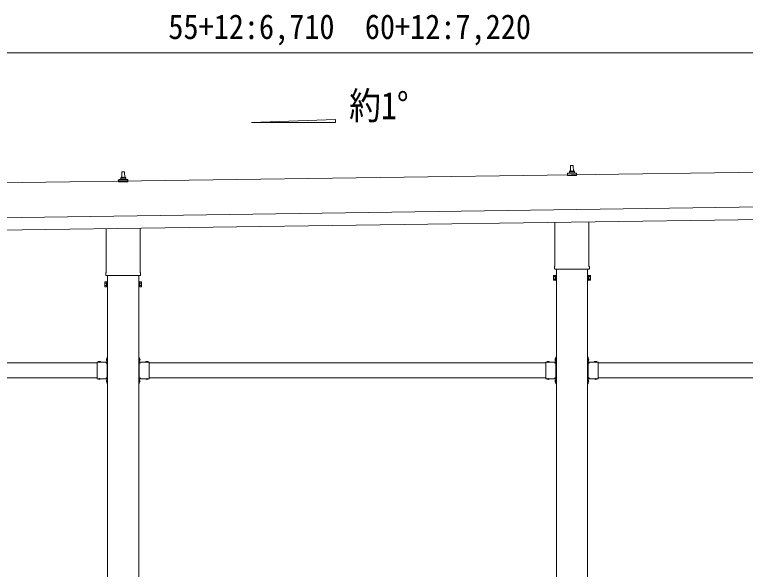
# Model space of a CAD drawing. Units: millimetres, scale not verified. Extents: x -88263 to 14131, y -29850 to 9646.
# Drawn here: x 4340 to 7271, y -3433 to -1208 of the extents above; entities that cross this region are included whole.
import ezdxf
from ezdxf.enums import TextEntityAlignment as Align

# ---------------------------------------------------------------- set-up
doc = ezdxf.new("R2010")
doc.units = ezdxf.units.MM
doc.header["$LTSCALE"] = 50
doc.linetypes.add('USER8', pattern=[4, 3, -1])
for name, color, linetype, lineweight in [('0-2_建具', 4, 'Continuous', 9), ('0-4_設備', 7, 'Continuous', 9), ('0-6_手摺', 5, 'Continuous', 5)]:
    doc.layers.add(name, color=color, linetype=linetype, lineweight=lineweight)
doc.styles.add('ＭＳ ゴシック', font='')
doc.styles.get('ＭＳ ゴシック').set_extended_font_data('MS Gothic')

msp = doc.modelspace()

# ---------------------------------------------------------------- linework, layer by layer
at = {"layer": '0-2_建具'}
for p, q in [((6569.03, -1837.28), (6569.76, -1813.76)), ((6570.76, -1812.78), (6579.31, -1812.78)), ((6580.31, -1813.76), (6581.03, -1837.28)), ((7717.26, -1833.81), (2352.58, -1910.45)), ((4769.03, -1862.99), (4769.76, -1839.47)), ((4770.76, -1838.49), (4779.31, -1838.49)), ((4780.31, -1839.47), (4781.03, -1862.99)), ((6556.78, -1852.78), (6556.78, -1845.07)), ((6557.17, -1844.28), (6592.9, -1844.28)), ((6557.55, -1844.09), (6564.27, -1842.46)), ((6564.65, -1842.28), (6585.42, -1842.28)), ((6565.03, -1841.49), (6565.03, -1837.28)), ((6566.03, -1837.28), (6584.03, -1837.28)), ((6585.03, -1841.49), (6585.03, -1837.28)), ((6592.52, -1844.09), (6585.8, -1842.46)), ((6593.28, -1852.78), (6593.28, -1845.07)), ((4756.78, -1878.49), (4756.78, -1870.78)), ((4757.17, -1869.99), (4792.9, -1869.99)), ((4757.55, -1869.81), (4764.27, -1868.18)), ((4764.65, -1867.99), (4785.42, -1867.99)), ((4765.03, -1867.21), (4765.03, -1862.99)), ((4766.03, -1862.99), (4784.03, -1862.99)), ((4785.03, -1867.21), (4785.03, -1862.99)), ((4792.52, -1869.81), (4785.8, -1868.18)), ((4793.28, -1878.49), (4793.28, -1870.78)), ((6593.28, -1852.78), (6556.78, -1852.78)), ((4793.28, -1878.49), (4756.78, -1878.49)), ((2354.58, -2050.43), (7719.26, -1973.79)), ((2355.29, -2100.43), (7719.98, -2023.79)), ((6506.73, -2216.77), (6506.73, -2041.12)), ((6643.33, -2039.17), (6643.33, -2216.77)), ((4706.73, -2242.48), (4706.73, -2066.84)), ((4843.33, -2064.88), (4843.33, -2242.48)), ((6505.03, -2225.54), (6505.03, -2220.04)), ((6645.03, -2220.04), (6645.03, -2225.54)), ((4705.03, -2251.26), (4705.03, -2245.76)), ((4842.97, -2254.76), (4707.1, -2254.76)), ((4712.53, -2254.76), (4712.53, -5132.97)), ((4837.53, -5132.97), (4837.53, -2254.76)), ((4845.03, -2245.76), (4845.03, -2251.26)), ((6501.03, -2255.04), (6501.79, -2253.73)), ((6501.03, -2255.04), (6501.03, -2272.04)), ((6508.03, -2253.73), (6501.79, -2253.73)), ((6642.97, -2229.04), (6507.1, -2229.04)), ((6508.03, -2273.36), (6508.03, -2253.73)), ((6508.03, -2254.34), (6510.53, -2254.34)), ((6508.03, -2272.74), (6508.03, -2254.34)), ((6510.53, -2253.04), (6512.53, -2253.04)), ((6510.53, -2274.04), (6510.53, -2253.04)), ((6512.53, -2229.04), (6512.53, -5132.97)), ((6512.53, -2253.04), (6512.53, -2274.04)), ((6637.53, -5132.97), (6637.53, -2229.04)), ((6637.53, -2253.04), (6637.53, -2274.04)), ((6639.53, -2253.04), (6637.53, -2253.04)), ((6639.53, -2274.04), (6639.53, -2253.04)), ((6642.03, -2254.34), (6639.53, -2254.34)), ((6642.03, -2253.73), (6648.27, -2253.73)), ((6642.03, -2273.36), (6642.03, -2253.73)), ((6642.03, -2272.74), (6642.03, -2254.34)), ((6649.03, -2255.04), (6648.27, -2253.73)), ((6649.03, -2255.04), (6649.03, -2272.04)), ((4701.03, -2280.76), (4701.79, -2279.44)), ((4701.03, -2280.76), (4701.03, -2297.76)), ((4708.03, -2279.44), (4701.79, -2279.44)), ((4708.03, -2284.35), (4701.79, -2284.35)), ((4708.03, -2299.07), (4708.03, -2279.44)), ((4708.03, -2280.06), (4710.53, -2280.06)), ((4708.03, -2298.46), (4708.03, -2280.06)), ((4710.53, -2278.76), (4712.53, -2278.76)), ((4710.53, -2299.76), (4710.53, -2278.76)), ((4712.53, -2278.76), (4712.53, -2299.76)), ((4837.53, -2278.76), (4837.53, -2299.76)), ((4839.53, -2278.76), (4837.53, -2278.76)), ((4839.53, -2299.76), (4839.53, -2278.76)), ((4842.03, -2280.06), (4839.53, -2280.06)), ((4842.03, -2279.44), (4848.27, -2279.44)), ((4842.03, -2299.07), (4842.03, -2279.44)), ((4842.03, -2298.46), (4842.03, -2280.06)), ((4842.03, -2284.35), (4848.27, -2284.35)), ((4849.03, -2280.76), (4848.27, -2279.44)), ((4849.03, -2280.76), (4849.03, -2297.76)), ((6501.03, -2272.04), (6501.79, -2273.36)), ((6508.03, -2258.63), (6501.79, -2258.63)), ((6508.03, -2268.45), (6501.79, -2268.45)), ((6508.03, -2273.36), (6501.79, -2273.36)), ((6510.53, -2272.74), (6508.03, -2272.74)), ((6512.53, -2274.04), (6510.53, -2274.04)), ((6637.53, -2274.04), (6639.53, -2274.04)), ((6639.53, -2272.74), (6642.03, -2272.74)), ((6642.03, -2258.63), (6648.27, -2258.63)), ((6642.03, -2268.45), (6648.27, -2268.45)), ((6642.03, -2273.36), (6648.27, -2273.36)), ((6649.03, -2272.04), (6648.27, -2273.36)), ((4701.03, -2297.76), (4701.79, -2299.07)), ((4708.03, -2294.16), (4701.79, -2294.16)), ((4708.03, -2299.07), (4701.79, -2299.07)), ((4710.53, -2298.46), (4708.03, -2298.46)), ((4712.53, -2299.76), (4710.53, -2299.76)), ((4837.53, -2299.76), (4839.53, -2299.76)), ((4839.53, -2298.46), (4842.03, -2298.46)), ((4842.03, -2294.16), (4848.27, -2294.16)), ((4842.03, -2299.07), (4848.27, -2299.07)), ((4849.03, -2297.76), (4848.27, -2299.07)), ((3079.53, -2604.97), (4670.53, -2604.97)), ((4670.53, -2601.97), (4710.53, -2601.97)), ((4670.53, -2601.97), (4670.53, -2667.97)), ((4673.63, -2601.46), (4685.43, -2601.46)), ((4673.63, -2601.46), (4673.63, -2601.97)), ((4673.63, -2601.97), (4685.43, -2601.97)), ((4685.43, -2601.46), (4685.43, -2601.97)), ((4706.53, -2603.97), (4710.53, -2603.97)), ((4706.53, -2605.97), (4706.53, -2603.97)), ((4706.53, -2604.97), (4712.03, -2604.97)), ((4710.53, -2605.97), (4706.53, -2605.97)), ((4710.02, -2586.07), (4710.02, -2597.87)), ((4710.02, -2586.07), (4710.53, -2586.07)), ((4710.02, -2597.87), (4710.53, -2597.87)), ((4710.53, -2581.97), (4710.53, -2601.97)), ((4710.53, -2581.97), (4712.53, -2581.97)), ((4710.53, -2586.07), (4710.53, -2597.87)), ((4712.53, -2588.97), (4710.53, -2588.97)), ((4712.53, -2594.97), (4710.53, -2594.97)), ((4710.53, -2605.97), (4710.53, -2663.97)), ((4712.03, -2604.97), (4712.03, -2664.97)), ((4712.53, -2581.97), (4712.53, -2601.97)), ((4837.53, -2581.97), (4837.53, -2601.97)), ((4839.53, -2581.97), (4837.53, -2581.97)), ((4837.53, -2588.97), (4839.53, -2588.97)), ((4837.53, -2594.97), (4839.53, -2594.97)), ((4838.03, -2604.97), (4838.03, -2664.97)), ((4843.53, -2604.97), (4838.03, -2604.97)), ((4839.53, -2581.97), (4839.53, -2601.97)), ((4839.53, -2586.07), (4839.53, -2597.87)), ((4840.04, -2586.07), (4839.53, -2586.07)), ((4840.04, -2597.87), (4839.53, -2597.87)), ((4879.53, -2601.97), (4839.53, -2601.97)), ((4843.53, -2603.97), (4839.53, -2603.97)), ((4839.53, -2605.97), (4843.53, -2605.97)), ((4839.53, -2605.97), (4839.53, -2663.97)), ((4840.04, -2586.07), (4840.04, -2597.87)), ((4843.53, -2605.97), (4843.53, -2603.97)), ((4864.63, -2601.46), (4864.63, -2601.97)), ((4876.43, -2601.46), (4864.63, -2601.46)), ((4876.43, -2601.97), (4864.63, -2601.97)), ((4876.43, -2601.46), (4876.43, -2601.97)), ((4879.53, -2601.97), (4879.53, -2667.97)), ((4879.53, -2604.97), (6470.53, -2604.97)), ((6470.53, -2601.97), (6510.53, -2601.97)), ((6470.53, -2601.97), (6470.53, -2667.97)), ((6473.63, -2601.46), (6485.43, -2601.46)), ((6473.63, -2601.46), (6473.63, -2601.97)), ((6473.63, -2601.97), (6485.43, -2601.97)), ((6485.43, -2601.46), (6485.43, -2601.97)), ((6506.53, -2603.97), (6510.53, -2603.97)), ((6506.53, -2605.97), (6506.53, -2603.97)), ((6506.53, -2604.97), (6512.03, -2604.97)), ((6510.53, -2605.97), (6506.53, -2605.97)), ((6510.02, -2586.07), (6510.02, -2597.87)), ((6510.02, -2586.07), (6510.53, -2586.07)), ((6510.02, -2597.87), (6510.53, -2597.87)), ((6510.53, -2581.97), (6510.53, -2601.97)), ((6510.53, -2581.97), (6512.53, -2581.97)), ((6510.53, -2586.07), (6510.53, -2597.87)), ((6512.53, -2588.97), (6510.53, -2588.97)), ((6512.53, -2594.97), (6510.53, -2594.97)), ((6510.53, -2605.97), (6510.53, -2663.97)), ((6512.03, -2604.97), (6512.03, -2664.97)), ((6512.53, -2581.97), (6512.53, -2601.97)), ((6637.53, -2581.97), (6637.53, -2601.97)), ((6639.53, -2581.97), (6637.53, -2581.97)), ((6637.53, -2588.97), (6639.53, -2588.97)), ((6637.53, -2594.97), (6639.53, -2594.97)), ((6638.03, -2604.97), (6638.03, -2664.97)), ((6643.53, -2604.97), (6638.03, -2604.97)), ((6639.53, -2581.97), (6639.53, -2601.97)), ((6639.53, -2586.07), (6639.53, -2597.87)), ((6640.04, -2586.07), (6639.53, -2586.07)), ((6640.04, -2597.87), (6639.53, -2597.87)), ((6679.53, -2601.97), (6639.53, -2601.97)), ((6643.53, -2603.97), (6639.53, -2603.97)), ((6639.53, -2605.97), (6643.53, -2605.97)), ((6639.53, -2605.97), (6639.53, -2663.97)), ((6640.04, -2586.07), (6640.04, -2597.87)), ((6643.53, -2605.97), (6643.53, -2603.97)), ((6664.63, -2601.46), (6664.63, -2601.97)), ((6676.43, -2601.46), (6664.63, -2601.46)), ((6676.43, -2601.97), (6664.63, -2601.97)), ((6676.43, -2601.46), (6676.43, -2601.97)), ((6679.53, -2601.97), (6679.53, -2667.97)), ((6679.53, -2604.97), (8270.53, -2604.97)), ((3079.53, -2664.97), (4670.53, -2664.97)), ((4706.53, -2663.97), (4706.53, -2665.97)), ((4710.53, -2663.97), (4706.53, -2663.97)), ((4706.53, -2664.97), (4712.03, -2664.97)), ((4710.53, -2665.97), (4706.53, -2665.97)), ((4843.53, -2664.97), (4838.03, -2664.97)), ((4839.53, -2663.97), (4843.53, -2663.97)), ((4839.53, -2665.97), (4843.53, -2665.97)), ((4843.53, -2663.97), (4843.53, -2665.97)), ((4879.53, -2664.97), (6470.53, -2664.97)), ((6506.53, -2663.97), (6506.53, -2665.97)), ((6510.53, -2663.97), (6506.53, -2663.97)), ((6506.53, -2664.97), (6512.03, -2664.97)), ((6510.53, -2665.97), (6506.53, -2665.97)), ((6643.53, -2664.97), (6638.03, -2664.97)), ((6639.53, -2663.97), (6643.53, -2663.97)), ((6639.53, -2665.97), (6643.53, -2665.97)), ((6643.53, -2663.97), (6643.53, -2665.97)), ((6679.53, -2664.97), (8270.53, -2664.97)), ((4670.53, -2667.97), (4710.53, -2667.97)), ((4673.63, -2667.97), (4685.43, -2667.97)), ((4673.63, -2668.48), (4673.63, -2667.97)), ((4673.63, -2668.48), (4685.43, -2668.48)), ((4685.43, -2668.48), (4685.43, -2667.97)), ((4710.02, -2672.07), (4710.02, -2683.87)), ((4710.02, -2672.07), (4710.53, -2672.07)), ((4710.02, -2683.87), (4710.53, -2683.87)), ((4710.53, -2667.97), (4710.53, -2687.97)), ((4710.53, -2672.07), (4710.53, -2683.87)), ((4712.53, -2674.97), (4710.53, -2674.97)), ((4712.53, -2680.97), (4710.53, -2680.97)), ((4710.53, -2687.97), (4712.53, -2687.97)), ((4712.53, -2667.97), (4712.53, -2687.97)), ((4837.53, -2667.97), (4837.53, -2687.97)), ((4837.53, -2674.97), (4839.53, -2674.97)), ((4837.53, -2680.97), (4839.53, -2680.97)), ((4839.53, -2687.97), (4837.53, -2687.97)), ((4879.53, -2667.97), (4839.53, -2667.97)), ((4839.53, -2667.97), (4839.53, -2687.97)), ((4839.53, -2672.07), (4839.53, -2683.87)), ((4840.04, -2672.07), (4839.53, -2672.07)), ((4840.04, -2683.87), (4839.53, -2683.87)), ((4840.04, -2672.07), (4840.04, -2683.87)), ((4876.43, -2667.97), (4864.63, -2667.97)), ((4864.63, -2668.48), (4864.63, -2667.97)), ((4876.43, -2668.48), (4864.63, -2668.48)), ((4876.43, -2668.48), (4876.43, -2667.97)), ((6470.53, -2667.97), (6510.53, -2667.97)), ((6473.63, -2667.97), (6485.43, -2667.97)), ((6473.63, -2668.48), (6473.63, -2667.97)), ((6473.63, -2668.48), (6485.43, -2668.48)), ((6485.43, -2668.48), (6485.43, -2667.97)), ((6510.02, -2672.07), (6510.02, -2683.87)), ((6510.02, -2672.07), (6510.53, -2672.07)), ((6510.02, -2683.87), (6510.53, -2683.87)), ((6510.53, -2667.97), (6510.53, -2687.97)), ((6510.53, -2672.07), (6510.53, -2683.87)), ((6512.53, -2674.97), (6510.53, -2674.97)), ((6512.53, -2680.97), (6510.53, -2680.97)), ((6510.53, -2687.97), (6512.53, -2687.97)), ((6512.53, -2667.97), (6512.53, -2687.97)), ((6637.53, -2667.97), (6637.53, -2687.97)), ((6637.53, -2674.97), (6639.53, -2674.97)), ((6637.53, -2680.97), (6639.53, -2680.97)), ((6639.53, -2687.97), (6637.53, -2687.97)), ((6679.53, -2667.97), (6639.53, -2667.97)), ((6639.53, -2667.97), (6639.53, -2687.97)), ((6639.53, -2672.07), (6639.53, -2683.87)), ((6640.04, -2672.07), (6639.53, -2672.07)), ((6640.04, -2683.87), (6639.53, -2683.87)), ((6640.04, -2672.07), (6640.04, -2683.87)), ((6676.43, -2667.97), (6664.63, -2667.97)), ((6664.63, -2668.48), (6664.63, -2667.97)), ((6676.43, -2668.48), (6664.63, -2668.48)), ((6676.43, -2668.48), (6676.43, -2667.97))]:
    msp.add_line(p, q, dxfattribs=at)
at = {"layer": '0-2_建具', "linetype": 'USER8'}
for p, q in [((4677.03, -2599.36), (4678.39, -2602.14)), ((4678.39, -2602.14), (4679.53, -2602.74)), ((4680.68, -2602.14), (4679.53, -2602.74)), ((4682.03, -2599.36), (4680.68, -2602.14)), ((4707.92, -2589.47), (4710.7, -2590.82)), ((4707.92, -2594.47), (4710.7, -2593.11)), ((4710.7, -2590.82), (4711.31, -2591.97)), ((4710.7, -2593.11), (4711.31, -2591.97)), ((4839.37, -2590.82), (4838.76, -2591.97)), ((4839.37, -2593.11), (4838.76, -2591.97)), ((4842.14, -2589.47), (4839.37, -2590.82)), ((4842.14, -2594.47), (4839.37, -2593.11)), ((4868.03, -2599.36), (4869.39, -2602.14)), ((4869.39, -2602.14), (4870.53, -2602.74)), ((4871.68, -2602.14), (4870.53, -2602.74)), ((4873.03, -2599.36), (4871.68, -2602.14)), ((6477.03, -2599.36), (6478.39, -2602.14)), ((6478.39, -2602.14), (6479.53, -2602.74)), ((6480.68, -2602.14), (6479.53, -2602.74)), ((6482.03, -2599.36), (6480.68, -2602.14)), ((6507.92, -2589.47), (6510.7, -2590.82)), ((6507.92, -2594.47), (6510.7, -2593.11)), ((6510.7, -2590.82), (6511.31, -2591.97)), ((6510.7, -2593.11), (6511.31, -2591.97)), ((6639.37, -2590.82), (6638.76, -2591.97)), ((6639.37, -2593.11), (6638.76, -2591.97)), ((6642.14, -2589.47), (6639.37, -2590.82)), ((6642.14, -2594.47), (6639.37, -2593.11)), ((6668.03, -2599.36), (6669.39, -2602.14)), ((6669.39, -2602.14), (6670.53, -2602.74)), ((6671.68, -2602.14), (6670.53, -2602.74)), ((6673.03, -2599.36), (6671.68, -2602.14)), ((4677.03, -2670.58), (4678.39, -2667.8)), ((4678.39, -2667.8), (4679.53, -2667.19)), ((4680.68, -2667.8), (4679.53, -2667.19)), ((4682.03, -2670.58), (4680.68, -2667.8)), ((4707.92, -2675.47), (4710.7, -2676.82)), ((4707.92, -2680.47), (4710.7, -2679.11)), ((4710.7, -2676.82), (4711.31, -2677.97)), ((4710.7, -2679.11), (4711.31, -2677.97)), ((4839.37, -2676.82), (4838.76, -2677.97)), ((4839.37, -2679.11), (4838.76, -2677.97)), ((4842.14, -2675.47), (4839.37, -2676.82)), ((4842.14, -2680.47), (4839.37, -2679.11)), ((4868.03, -2670.58), (4869.39, -2667.8)), ((4869.39, -2667.8), (4870.53, -2667.19)), ((4871.68, -2667.8), (4870.53, -2667.19)), ((4873.03, -2670.58), (4871.68, -2667.8)), ((6477.03, -2670.58), (6478.39, -2667.8)), ((6478.39, -2667.8), (6479.53, -2667.19)), ((6480.68, -2667.8), (6479.53, -2667.19)), ((6482.03, -2670.58), (6480.68, -2667.8)), ((6507.92, -2675.47), (6510.7, -2676.82)), ((6507.92, -2680.47), (6510.7, -2679.11)), ((6510.7, -2676.82), (6511.31, -2677.97)), ((6510.7, -2679.11), (6511.31, -2677.97)), ((6639.37, -2676.82), (6638.76, -2677.97)), ((6639.37, -2679.11), (6638.76, -2677.97)), ((6642.14, -2675.47), (6639.37, -2676.82)), ((6642.14, -2680.47), (6639.37, -2679.11)), ((6668.03, -2670.58), (6669.39, -2667.8)), ((6669.39, -2667.8), (6670.53, -2667.19)), ((6671.68, -2667.8), (6670.53, -2667.19)), ((6673.03, -2670.58), (6671.68, -2667.8))]:
    msp.add_line(p, q, dxfattribs=at)
at = {"layer": '0-2_建具'}
for centre, radius, start, end in [((6570.76, -1813.78), 1, 90, 178.60509), ((6579.31, -1813.78), 1, 1.39491, 90), ((4770.76, -1839.49), 1, 90, 178.60509), ((4779.31, -1839.49), 1, 1.39491, 90), ((6557.78, -1845.07), 1, 103.62699, 180), ((6564.03, -1841.49), 1, 283.62699, 0), ((6569.12, -1837.91), 4.13, 90, 171.17633), ((6566.03, -1838.28), 1, 90, 180), ((6578.37, -1837.28), 4.83, 133.60282, 180), ((6571.7, -1837.28), 4.83, 0, 46.39718), ((6580.95, -1837.91), 4.13, 8.82367, 90), ((6584.03, -1838.28), 1, 0, 90), ((6586.03, -1841.49), 1, 180, 256.37301), ((6592.28, -1845.07), 1, 0, 76.37301), ((4757.78, -1870.78), 1, 103.62699, 180), ((4764.03, -1867.21), 1, 283.62699, 0), ((4769.12, -1863.63), 4.13, 90, 171.17633), ((4766.03, -1863.99), 1, 90, 180), ((4778.37, -1862.99), 4.83, 133.60282, 180), ((4771.7, -1862.99), 4.83, 0, 46.39718), ((4780.95, -1863.63), 4.13, 8.82367, 90), ((4784.03, -1863.99), 1, 0, 90), ((4786.03, -1867.21), 1, 180, 256.37301), ((4792.28, -1870.78), 1, 0, 76.37301), ((6509.03, -2220.04), 4, 125.09963, 180), ((6509.03, -2225.54), 4, 180, 194.47751), ((6509.03, -2225.54), 4, 194.47751, 241.04498), ((6641.03, -2225.54), 4, 298.95502, 345.52249), ((6641.03, -2220.04), 4, 0, 54.90037), ((6641.03, -2225.54), 4, 345.52249, 360), ((4709.03, -2245.76), 4, 125.09963, 180), ((4709.03, -2251.26), 4, 180, 194.47751), ((4709.03, -2251.26), 4, 194.47751, 241.04498), ((4841.03, -2251.26), 4, 298.95502, 345.52249), ((4841.03, -2245.76), 4, 0, 54.90037), ((4841.03, -2251.26), 4, 345.52249, 360), ((6505.38, -2256.18), 4.34, 145.61575, 214.38425), ((6644.69, -2256.18), 4.34, 325.61575, 34.38425), ((4705.38, -2281.89), 4.34, 145.61575, 214.38425), ((4717.27, -2289.26), 16.24, 162.41205, 197.58795), ((4832.79, -2289.26), 16.24, 342.41205, 17.58795), ((4844.69, -2281.89), 4.34, 325.61575, 34.38425), ((6517.27, -2263.54), 16.24, 162.41205, 197.58795), ((6505.38, -2270.9), 4.34, 145.61575, 214.38425), ((6632.79, -2263.54), 16.24, 342.41205, 17.58795), ((6644.69, -2270.9), 4.34, 325.61575, 34.38425), ((4705.38, -2296.62), 4.34, 145.61575, 214.38425), ((4844.69, -2296.62), 4.34, 325.61575, 34.38425), ((4679.53, -2607.2), 8.23, 44.2189, 135.7811), ((4715.77, -2591.97), 8.23, 134.2189, 225.7811), ((4710.53, -2601.97), 2, 270, 0), ((4839.53, -2601.97), 2, 180, 270), ((4834.3, -2591.97), 8.23, 314.2189, 45.7811), ((4870.53, -2607.2), 8.23, 44.2189, 135.7811), ((6479.53, -2607.2), 8.23, 44.2189, 135.7811), ((6515.77, -2591.97), 8.23, 134.2189, 225.7811), ((6510.53, -2601.97), 2, 270, 0), ((6639.53, -2601.97), 2, 180, 270), ((6634.3, -2591.97), 8.23, 314.2189, 45.7811), ((6670.53, -2607.2), 8.23, 44.2189, 135.7811), ((4710.53, -2667.97), 2, 0, 90), ((4839.53, -2667.97), 2, 90, 180), ((6510.53, -2667.97), 2, 0, 90), ((6639.53, -2667.97), 2, 90, 180), ((4679.53, -2662.74), 8.23, 224.2189, 315.7811), ((4715.77, -2677.97), 8.23, 134.2189, 225.7811), ((4834.3, -2677.97), 8.23, 314.2189, 45.7811), ((4870.53, -2662.74), 8.23, 224.2189, 315.7811), ((6479.53, -2662.74), 8.23, 224.2189, 315.7811), ((6515.77, -2677.97), 8.23, 134.2189, 225.7811), ((6634.3, -2677.97), 8.23, 314.2189, 45.7811), ((6670.53, -2662.74), 8.23, 224.2189, 315.7811)]:
    msp.add_arc(centre, radius, start, end, dxfattribs=at)
at = {"layer": '0-4_設備', "color": 4}
msp.add_lwpolyline([(5289.99, -1640.67), (5625.99, -1628.25), (5625.99, -1640.67)], close=True, dxfattribs=at)
at = {"layer": '0-6_手摺', "color": 6, "lineweight": 9}
msp.add_line((2321.3, -1360.74), (9030.65, -1360.74), dxfattribs=at)

# ---------------------------------------------------------------- texts
at = {"layer": '0-4_設備', "style": 'ＭＳ ゴシック', "width": 0.85}
msp.add_text('約1°', height=110, dxfattribs=at).set_placement((5681.67, -1660.89), align=Align.BOTTOM_LEFT)
at = {"layer": '0-6_手摺', "color": 7, "style": 'ＭＳ ゴシック', "width": 0.9}
msp.add_text('55+12:6,710\u300060+12:7,220', height=98.97, dxfattribs=at).set_placement((4956.17, -1335.74), align=Align.BOTTOM_LEFT)

doc.saveas('drawing.dxf')
